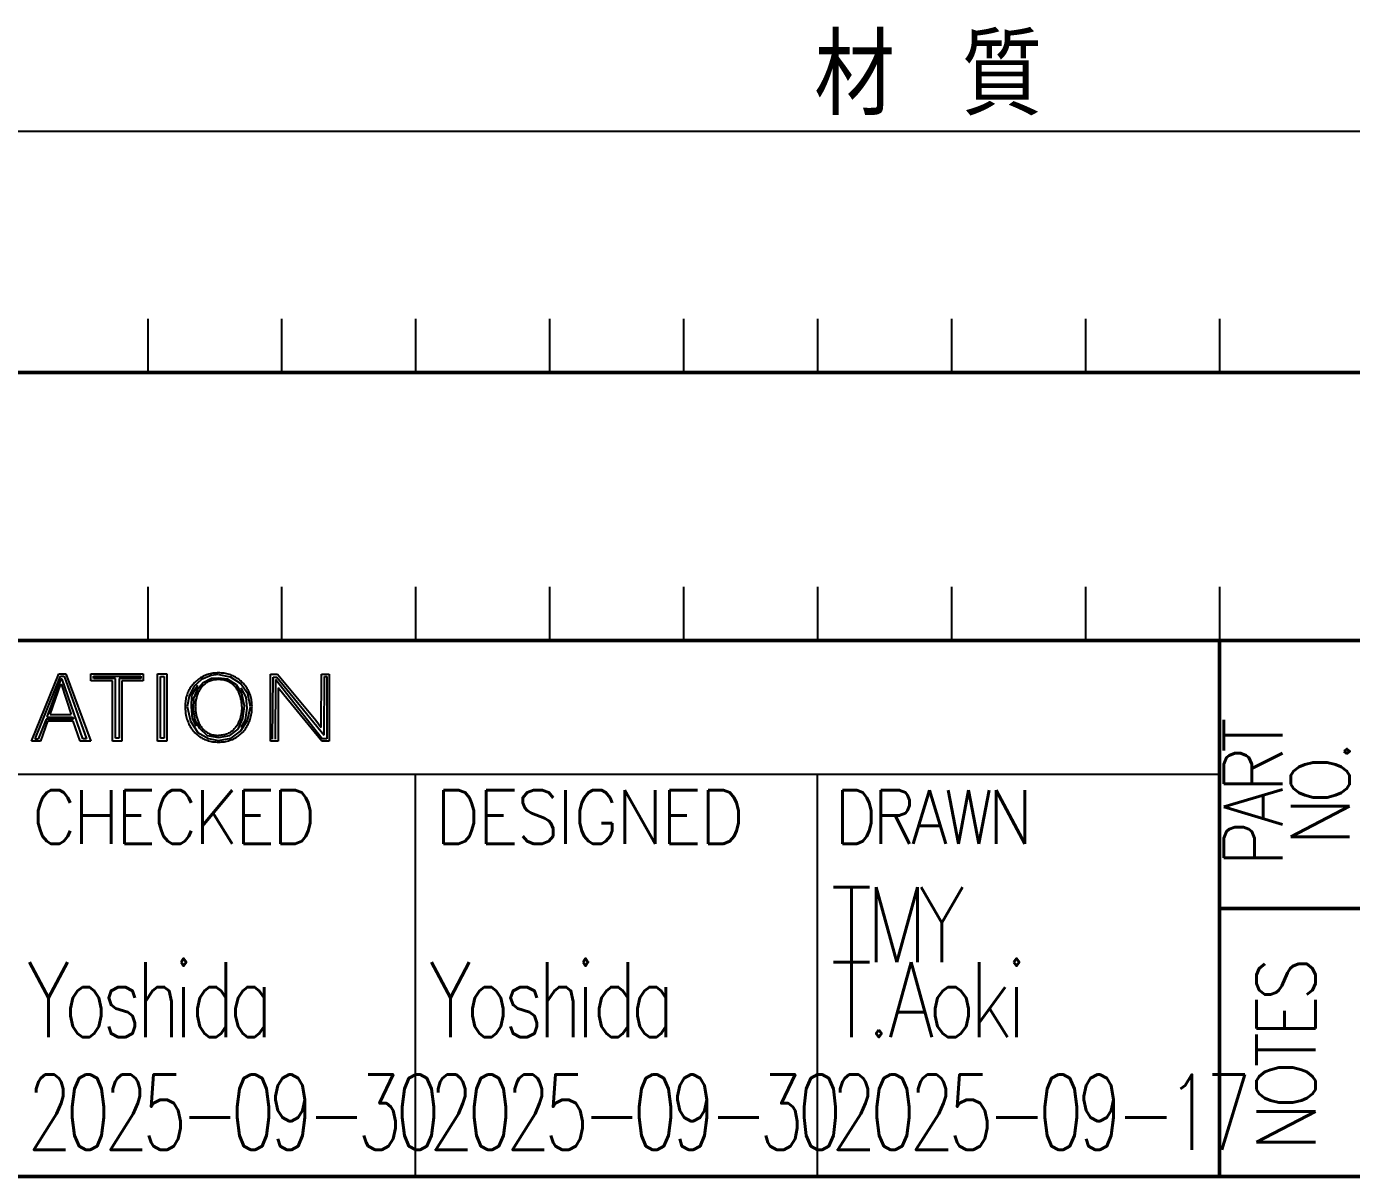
# Model space of a CAD drawing. Header units: millimetres. Extents: x -1556 to 1738, y -901 to 1368.
# Drawn here: x 1149.9 to 1347.7, y -864 to -692.4 of the extents above; entities that cross this region are included whole.
import ezdxf

# ---------------------------------------------------------------- set-up
doc = ezdxf.new("R2010")
doc.units = ezdxf.units.MM
doc.header["$LTSCALE"] = 1.453415
doc.layers.add('NoLayerName_002', color=7, linetype='Continuous')
doc.layers.add('※200以降使用不可', color=7, linetype='Continuous')
doc.styles.get("Standard").update_dxf_attribs({"font": 'txt', "bigfont": 'extfont2'})

# ---------------------------------------------------------------- blocks, each defined once
blk = doc.blocks.new('JZB_0001')
at = {"layer": '※200以降使用不可', "color": 30, "linetype": 'Continuous', "lineweight": 25}
for p, q in [((646, 48.288), (821, 48.288)), ((680.999, 41.288), (680.999, 39.288)), ((685.999, 41.288), (685.999, 39.288)), ((690.999, 41.288), (690.999, 39.288)), ((695.999, 41.288), (695.999, 39.288)), ((700.999, 41.288), (700.999, 39.288)), ((705.999, 41.288), (705.999, 39.288)), ((710.999, 41.288), (710.999, 39.288)), ((715.999, 41.288), (715.999, 39.288)), ((720.999, 41.288), (720.999, 39.288)), ((680.999, 31.288), (680.999, 29.288)), ((685.999, 31.288), (685.999, 29.288)), ((690.999, 31.288), (690.999, 29.288)), ((695.999, 31.288), (695.999, 29.288)), ((700.999, 31.288), (700.999, 29.288)), ((705.999, 31.288), (705.999, 29.288)), ((710.999, 31.288), (710.999, 29.288)), ((715.999, 31.288), (715.999, 29.288)), ((720.999, 31.288), (720.999, 29.288)), ((720.999, 24.288), (645.999, 24.288)), ((690.999, 9.288), (690.999, 24.288)), ((705.999, 9.288), (705.999, 24.288))]:
    blk.add_line(p, q, dxfattribs=at)
at = {"layer": '※200以降使用不可', "color": 30, "linetype": 'Continuous', "lineweight": 50}
for p, q in [((646, 39.288), (821, 39.288)), ((646, 29.288), (821, 29.288)), ((720.999, 29.288), (720.999, 9.288)), ((720.999, 19.288), (820.999, 19.288)), ((25, 9.288), (821, 9.288))]:
    blk.add_line(p, q, dxfattribs=at)
at = {"layer": '※200以降使用不可', "color": 1, "linetype": 'Continuous', "lineweight": 25}
for p, q in [((676.662, 25.538), (677.68, 28.039)), ((676.802, 25.623), (677.742, 27.956)), ((677.758, 27.842), (677.239, 26.435)), ((677.68, 28.039), (677.944, 28.039)), ((677.742, 27.956), (677.879, 27.956)), ((677.808, 27.842), (677.758, 27.842)), ((678.576, 25.619), (677.808, 27.842)), ((677.879, 27.956), (678.721, 25.622)), ((677.944, 28.039), (678.876, 25.538)), ((678.883, 28.039), (680.833, 28.039)), ((678.883, 27.788), (678.883, 28.039)), ((679.683, 27.788), (678.883, 27.788)), ((678.978, 27.957), (680.745, 27.956)), ((678.98, 27.875), (678.978, 27.957)), ((679.795, 27.87), (678.986, 27.87)), ((679.683, 25.538), (679.683, 27.788)), ((679.796, 25.638), (679.795, 27.87)), ((679.929, 27.871), (679.931, 25.638)), ((680.747, 27.87), (679.929, 27.871)), ((680.03, 27.788), (680.03, 25.538)), ((680.833, 27.788), (680.03, 27.788)), ((680.745, 27.956), (680.747, 27.87)), ((680.833, 28.039), (680.833, 27.788)), ((681.364, 28.039), (681.71, 28.039)), ((681.364, 25.538), (681.364, 28.039)), ((681.477, 25.648), (681.479, 27.947)), ((681.479, 27.947), (681.614, 27.946)), ((681.614, 27.946), (681.613, 25.648)), ((681.71, 28.039), (681.71, 25.538)), ((683.01, 27.836), (682.716, 27.574)), ((683.069, 27.703), (682.841, 27.449)), ((683.372, 27.981), (683.01, 27.836)), ((683.384, 27.865), (683.069, 27.703)), ((683.642, 28.019), (683.372, 27.981)), ((683.64, 27.881), (683.384, 27.865)), ((683.976, 27.842), (683.642, 27.881)), ((684.091, 27.919), (683.662, 28.012)), ((684.313, 27.636), (683.976, 27.842)), ((684.465, 27.686), (684.091, 27.919)), ((685.582, 28.038), (685.839, 28.038)), ((685.582, 25.538), (685.582, 28.038)), ((685.661, 25.607), (685.685, 27.924)), ((685.685, 27.924), (685.817, 27.915)), ((685.764, 27.835), (685.759, 25.602)), ((687.512, 25.624), (685.764, 27.835)), ((685.817, 27.915), (687.584, 25.751)), ((685.839, 28.038), (687.271, 26.318)), ((687.478, 26.045), (687.485, 28.038)), ((687.485, 28.038), (687.771, 28.038)), ((687.584, 25.751), (687.597, 27.951)), ((687.597, 27.951), (687.685, 27.942)), ((687.685, 27.942), (687.69, 25.622)), ((687.771, 28.038), (687.771, 25.538)), ((677.362, 26.524), (677.758, 27.667)), ((677.765, 27.667), (678.137, 26.524)), ((682.542, 27.208), (682.477, 26.825)), ((682.716, 27.574), (682.542, 27.208)), ((682.64, 27.24), (682.616, 26.807)), ((682.864, 27.607), (682.64, 27.24)), ((682.841, 27.449), (682.715, 27.141)), ((684.511, 27.315), (684.313, 27.636)), ((684.731, 27.301), (684.465, 27.686)), ((684.479, 27.528), (684.657, 27.175)), ((684.607, 26.834), (684.511, 27.315)), ((684.832, 26.819), (684.731, 27.301)), ((685.874, 27.528), (685.867, 25.538)), ((686.078, 27.262), (685.874, 27.528)), ((687.499, 25.538), (686.078, 27.262)), ((682.477, 26.825), (682.596, 26.274)), ((682.616, 26.807), (682.658, 26.374)), ((682.715, 27.141), (682.694, 26.704)), ((684.552, 26.374), (684.607, 26.834)), ((684.704, 26.759), (684.641, 26.329)), ((684.657, 27.175), (684.704, 26.759)), ((684.725, 26.3), (684.832, 26.819)), ((677.209, 26.355), (676.911, 25.609)), ((677.265, 26.274), (676.997, 25.538)), ((678.225, 26.354), (677.209, 26.355)), ((677.239, 26.435), (678.194, 26.432)), ((678.219, 26.274), (677.265, 26.274)), ((677.362, 26.524), (678.137, 26.524)), ((678.194, 26.432), (678.225, 26.354)), ((678.476, 25.538), (678.219, 26.274)), ((682.596, 26.274), (682.876, 25.861)), ((682.658, 26.374), (682.804, 26.088)), ((682.694, 26.704), (682.758, 26.319)), ((682.758, 26.319), (682.931, 26.018)), ((684.37, 25.984), (684.552, 26.374)), ((684.461, 25.904), (684.725, 26.3)), ((684.641, 26.329), (684.478, 26.047)), ((687.271, 26.318), (687.478, 26.045)), ((682.876, 25.861), (683.274, 25.631)), ((682.931, 26.018), (683.221, 25.748)), ((683.221, 25.748), (683.636, 25.665)), ((683.636, 25.665), (684.066, 25.738)), ((684.066, 25.738), (684.37, 25.984)), ((684.112, 25.647), (684.461, 25.904)), ((676.997, 25.538), (676.662, 25.538)), ((676.911, 25.609), (676.787, 25.611)), ((678.876, 25.538), (678.476, 25.538)), ((678.721, 25.622), (678.576, 25.619)), ((680.03, 25.538), (679.683, 25.538)), ((679.931, 25.638), (679.796, 25.638)), ((681.71, 25.538), (681.364, 25.538)), ((681.613, 25.648), (681.477, 25.648)), ((683.274, 25.631), (683.646, 25.56)), ((683.646, 25.56), (684.112, 25.647)), ((685.867, 25.538), (685.582, 25.538)), ((685.759, 25.602), (685.753, 25.601)), ((687.771, 25.538), (687.499, 25.538)), ((687.69, 25.622), (687.512, 25.624))]:
    blk.add_line(p, q, dxfattribs=at)
for points, knots in [([(683.645, 28.081), (683.575, 28.076), (683.437, 28.073), (683.238, 28.024), (683.056, 27.949), (682.891, 27.847), (682.746, 27.722), (682.623, 27.576), (682.523, 27.411), (682.451, 27.23), (682.403, 27.035), (682.4, 26.9), (682.395, 26.831)], [0, 0, 0, 0, 0.210961, 0.41312, 0.609109, 0.801182, 0.991181, 1.180917, 1.372033, 1.56611, 1.765062, 1.970717, 1.970717, 1.970717, 1.970717]), ([(683.645, 27.831), (683.587, 27.826), (683.475, 27.824), (683.319, 27.778), (683.184, 27.709), (683.07, 27.617), (682.976, 27.509), (682.901, 27.387), (682.845, 27.254), (682.806, 27.116), (682.781, 26.974), (682.78, 26.878), (682.777, 26.831)], [0, 0, 0, 0, 0.175115, 0.334324, 0.483384, 0.62726, 0.769378, 0.911899, 1.055414, 1.199687, 1.343517, 1.485427, 1.485427, 1.485427, 1.485427]), ([(684.895, 26.831), (684.89, 26.9), (684.887, 27.035), (684.839, 27.23), (684.767, 27.411), (684.667, 27.576), (684.544, 27.722), (684.399, 27.847), (684.234, 27.949), (684.052, 28.024), (683.853, 28.073), (683.715, 28.076), (683.645, 28.081)], [0, 0, 0, 0, 0.205655, 0.404607, 0.598684, 0.7898, 0.979536, 1.169536, 1.361608, 1.557597, 1.759756, 1.970717, 1.970717, 1.970717, 1.970717]), ([(684.513, 26.831), (684.51, 26.878), (684.509, 26.974), (684.484, 27.116), (684.445, 27.254), (684.389, 27.387), (684.314, 27.509), (684.22, 27.617), (684.106, 27.709), (683.971, 27.778), (683.815, 27.824), (683.703, 27.826), (683.645, 27.831)], [0, 0, 0, 0, 0.141906, 0.285736, 0.430009, 0.573525, 0.716046, 0.858163, 1.00204, 1.151099, 1.310309, 1.485423, 1.485423, 1.485423, 1.485423]), ([(682.395, 26.831), (682.4, 26.758), (682.402, 26.615), (682.446, 26.407), (682.514, 26.213), (682.608, 26.037), (682.726, 25.88), (682.869, 25.746), (683.034, 25.637), (683.22, 25.557), (683.426, 25.504), (683.571, 25.501), (683.645, 25.496)], [0, 0, 0, 0, 0.219257, 0.430201, 0.634082, 0.832564, 1.027399, 1.221083, 1.416494, 1.617187, 1.827065, 2.050173, 2.050173, 2.050173, 2.050173]), ([(682.777, 26.831), (682.779, 26.781), (682.781, 26.681), (682.803, 26.53), (682.839, 26.38), (682.893, 26.237), (682.965, 26.103), (683.057, 25.984), (683.17, 25.882), (683.307, 25.805), (683.468, 25.753), (683.585, 25.751), (683.645, 25.745)], [0, 0, 0, 0, 0.149463, 0.302432, 0.456496, 0.609611, 0.760758, 0.910236, 1.059964, 1.214186, 1.378625, 1.560853, 1.560853, 1.560853, 1.560853]), ([(684.513, 26.831), (684.511, 26.781), (684.509, 26.681), (684.487, 26.53), (684.451, 26.38), (684.397, 26.237), (684.325, 26.103), (684.233, 25.984), (684.12, 25.882), (683.983, 25.805), (683.822, 25.753), (683.705, 25.751), (683.645, 25.745)], [0, 0, 0, 0, 0.149459, 0.302506, 0.456494, 0.609608, 0.760756, 0.910234, 1.060072, 1.214187, 1.378626, 1.560855, 1.560855, 1.560855, 1.560855]), ([(683.645, 25.496), (683.719, 25.501), (683.864, 25.504), (684.07, 25.557), (684.256, 25.637), (684.421, 25.746), (684.564, 25.88), (684.682, 26.037), (684.776, 26.213), (684.844, 26.407), (684.888, 26.615), (684.89, 26.758), (684.895, 26.831)], [0, 0, 0, 0, 0.223108, 0.432986, 0.633608, 0.829083, 1.022768, 1.217603, 1.416048, 1.619955, 1.830899, 2.050156, 2.050156, 2.050156, 2.050156])]:
    blk.add_open_spline(points, degree=3, knots=knots, dxfattribs=at)
at = {"layer": '※200以降使用不可', "color": 30, "lineweight": 25, "attachment_point": 7, "line_spacing_factor": 0.6}
for s, insert, char_height, width in [('\\A1;\\W0.912871;\\T0.912871;材\u3000質', (705.876, 48.876), 3, 10.47519), ('\\A1;\\W0.921954;\\T0.921954;CHECKED', (676.679, 21.706), 2, 12.64375), ('\\A1;\\W0.941784;\\T0.941784;DESIGNED', (691.715, 21.706), 2, 14.45), ('\\A1;\\W0.892679;\\T0.892679;DRAWN', (706.622, 21.706), 2, 9.03125)]:
    blk.add_mtext(s, dxfattribs=dict(at, insert=insert, char_height=char_height, width=width))
at = {"layer": '※200以降使用不可', "color": 30, "lineweight": 25, "char_height": 2.2, "rotation": 90}
for s, insert, width, attachment_point, line_spacing_factor in [('\\A1;\\W0.866025;\\T0.866025;PART\\PNO.', (725.861, 23.544), 7.0125, 8, 0.681818), ('\\A1;\\W0.866025;\\T0.866025;NOTES', (724.583, 10.244), 8.76562, 7, 0.6)]:
    blk.add_mtext(s, dxfattribs=dict(at, insert=insert, width=width, attachment_point=attachment_point, line_spacing_factor=line_spacing_factor))

msp = doc.modelspace()

# ---------------------------------------------------------------- block references
at = {"layer": '※200以降使用不可', "xscale": 4, "yscale": 4, "zscale": 4}
msp.add_blockref('JZB_0001', (-1556, -901.1524), dxfattribs=at)

# ---------------------------------------------------------------- texts
at = {"layer": 'NoLayerName_002', "color": 7, "lineweight": 50, "char_height": 11.2, "attachment_point": 4, "line_spacing_factor": 0.6}
for s, insert, width in [('\\A1;\\W0.801784;\\T0.801784;TMY\\PT.Aoki', (1270.002, -832), 35.699999), ('\\A1;\\W0.736842;\\T0.750000; \\PYoshida', (1150.002, -832), 41.649999), ('\\A1;\\W0.736842;\\T0.750000; \\PYoshida', (1210.002, -832), 41.649999), ('\\A1;\\W0.701754;\\T0.750000;2025-09-30', (1150.002, -854.4), 59.499999), ('\\A1;\\W0.701754;\\T0.750000;2025-09-30', (1210.002, -854.4), 59.499999), ('\\A1;\\W0.714286;\\T0.750000;2025-09-17', (1270.002, -854.4), 59.499999)]:
    msp.add_mtext(s, dxfattribs=dict(at, insert=insert, width=width))

doc.saveas('drawing.dxf')
